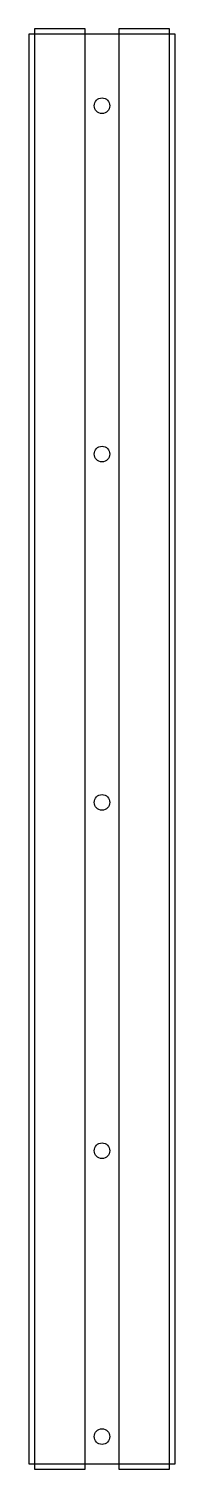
# Model space of a CAD drawing. Extents: x 0 to 81, y -3 to 793.
import ezdxf

# ---------------------------------------------------------------- set-up
doc = ezdxf.new("R2010")
doc.units = 0
doc.layers.get('0').update_dxf_attribs({"linetype": 'CONTINUOUS'})

msp = doc.modelspace()

# ---------------------------------------------------------------- linework, layer by layer
for points in [[(0, 0), (81, 0), (81, 790), (0, 790)], [(3.25, -3), (31.25, -3), (31.25, 793), (3.25, 793)], [(49.75, -3), (77.75, -3), (77.75, 793), (49.75, 793)]]:
    msp.add_lwpolyline(points, close=True)
for centre in [(40.5, 750.5), (40.5, 558), (40.5, 365.5), (40.5, 173), (40.5, 15)]:
    msp.add_circle(centre, 4.3)

doc.saveas('drawing.dxf')
